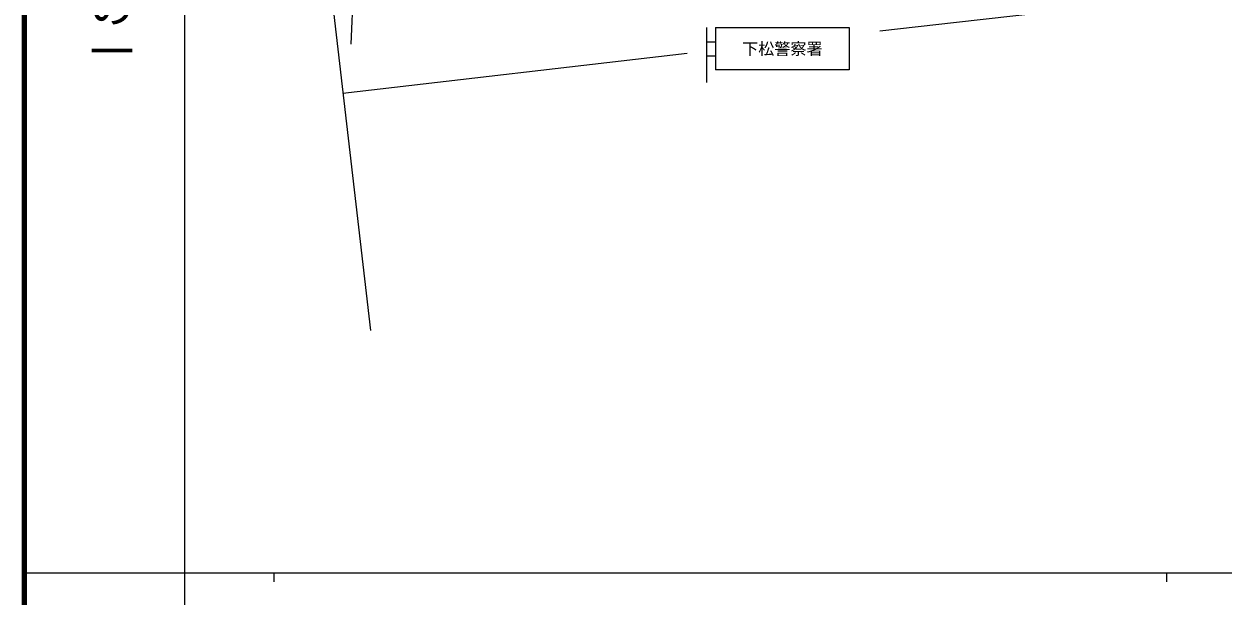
# Model space of a CAD drawing. Units: millimetres at full size, sheet at 1:1000; details may follow other scales. Extents: x 40000 to 680000, y 20000 to 380000.
# Drawn here: x 40000 to 174448, y 202409 to 266538 of the extents above; entities that cross this region are included whole.
import ezdxf
from ezdxf.enums import TextEntityAlignment as Align

# ---------------------------------------------------------------- set-up
doc = ezdxf.new("R2010")
doc.units = ezdxf.units.MM
doc.header["$LTSCALE"] = 1000
for name, color, linetype, lineweight in [('M-BGD', 7, 'Continuous', 25), ('M-BMK-OTRS', 5, 'Continuous', 25), ('M-STR-HTXT', 7, 'Continuous', 13), ('M-STR-STRC', 7, 'Continuous', 25), ('M-TTL', 2, 'Continuous', 140), ('M-TTL-BAND', 7, 'Continuous', 25)]:
    doc.layers.add(name, color=color, linetype=linetype, lineweight=lineweight)
doc.styles.add('@ＭＳ ゴシック', font='')
doc.styles.add('ＭＳ ゴシック', font='')
doc.styles.get('@ＭＳ ゴシック').set_extended_font_data('@MS Gothic')
doc.styles.get('ＭＳ ゴシック').set_extended_font_data('MS Gothic')

msp = doc.modelspace()

# ---------------------------------------------------------------- linework, layer by layer
at = {"layer": 'M-BGD'}
msp.add_lwpolyline([(76882, 278583), (76894, 270297), (76621, 264268)], dxfattribs=at)
at = {"layer": 'M-BMK-OTRS'}
msp.add_line((65779, 344739), (78808, 232185), dxfattribs=at)
at = {"layer": 'M-STR-HTXT'}
msp.add_line((75728, 258792), (114293, 263263), dxfattribs=at)
msp.add_lwpolyline([(135893, 265767), (144467, 266761), (194618, 272414), (215783, 274652), (226190, 275205), (241673, 275499), (248358, 275437)], dxfattribs=at)
at = {"layer": 'M-STR-STRC'}
for p, q in [((116465, 266135), (116465, 259990)), ((117465, 266135), (132465, 266135)), ((117465, 266135), (117465, 261385)), ((132465, 266135), (132465, 261385)), ((116465, 264551), (117465, 264551)), ((116465, 262968), (117465, 262968)), ((132465, 261385), (117465, 261385))]:
    msp.add_line(p, q, dxfattribs=at)
at = {"layer": 'M-TTL'}
msp.add_line((40000, 380000), (40000, 20000), dxfattribs=at)
at = {"layer": 'M-TTL-BAND'}
for p, q in [((58000, 370000), (58000, 20000)), ((40000, 205000), (579000, 205000)), ((68000, 205000), (68000, 204000)), ((168000, 205000), (168000, 204000))]:
    msp.add_line(p, q, dxfattribs=at)

# ---------------------------------------------------------------- texts
at = {"layer": 'M-STR-STRC', "style": 'ＭＳ ゴシック'}
msp.add_text('下松警察署', height=1320, dxfattribs=at).set_placement((124965, 263760), align=Align.MIDDLE_CENTER)
at = {"layer": 'M-TTL-BAND', "style": '@ＭＳ ゴシック'}
msp.add_text('縮尺千分の一', height=3666, rotation=270, dxfattribs=at).set_placement((49777, 261030), align=Align.MIDDLE_RIGHT)

doc.saveas('drawing.dxf')
